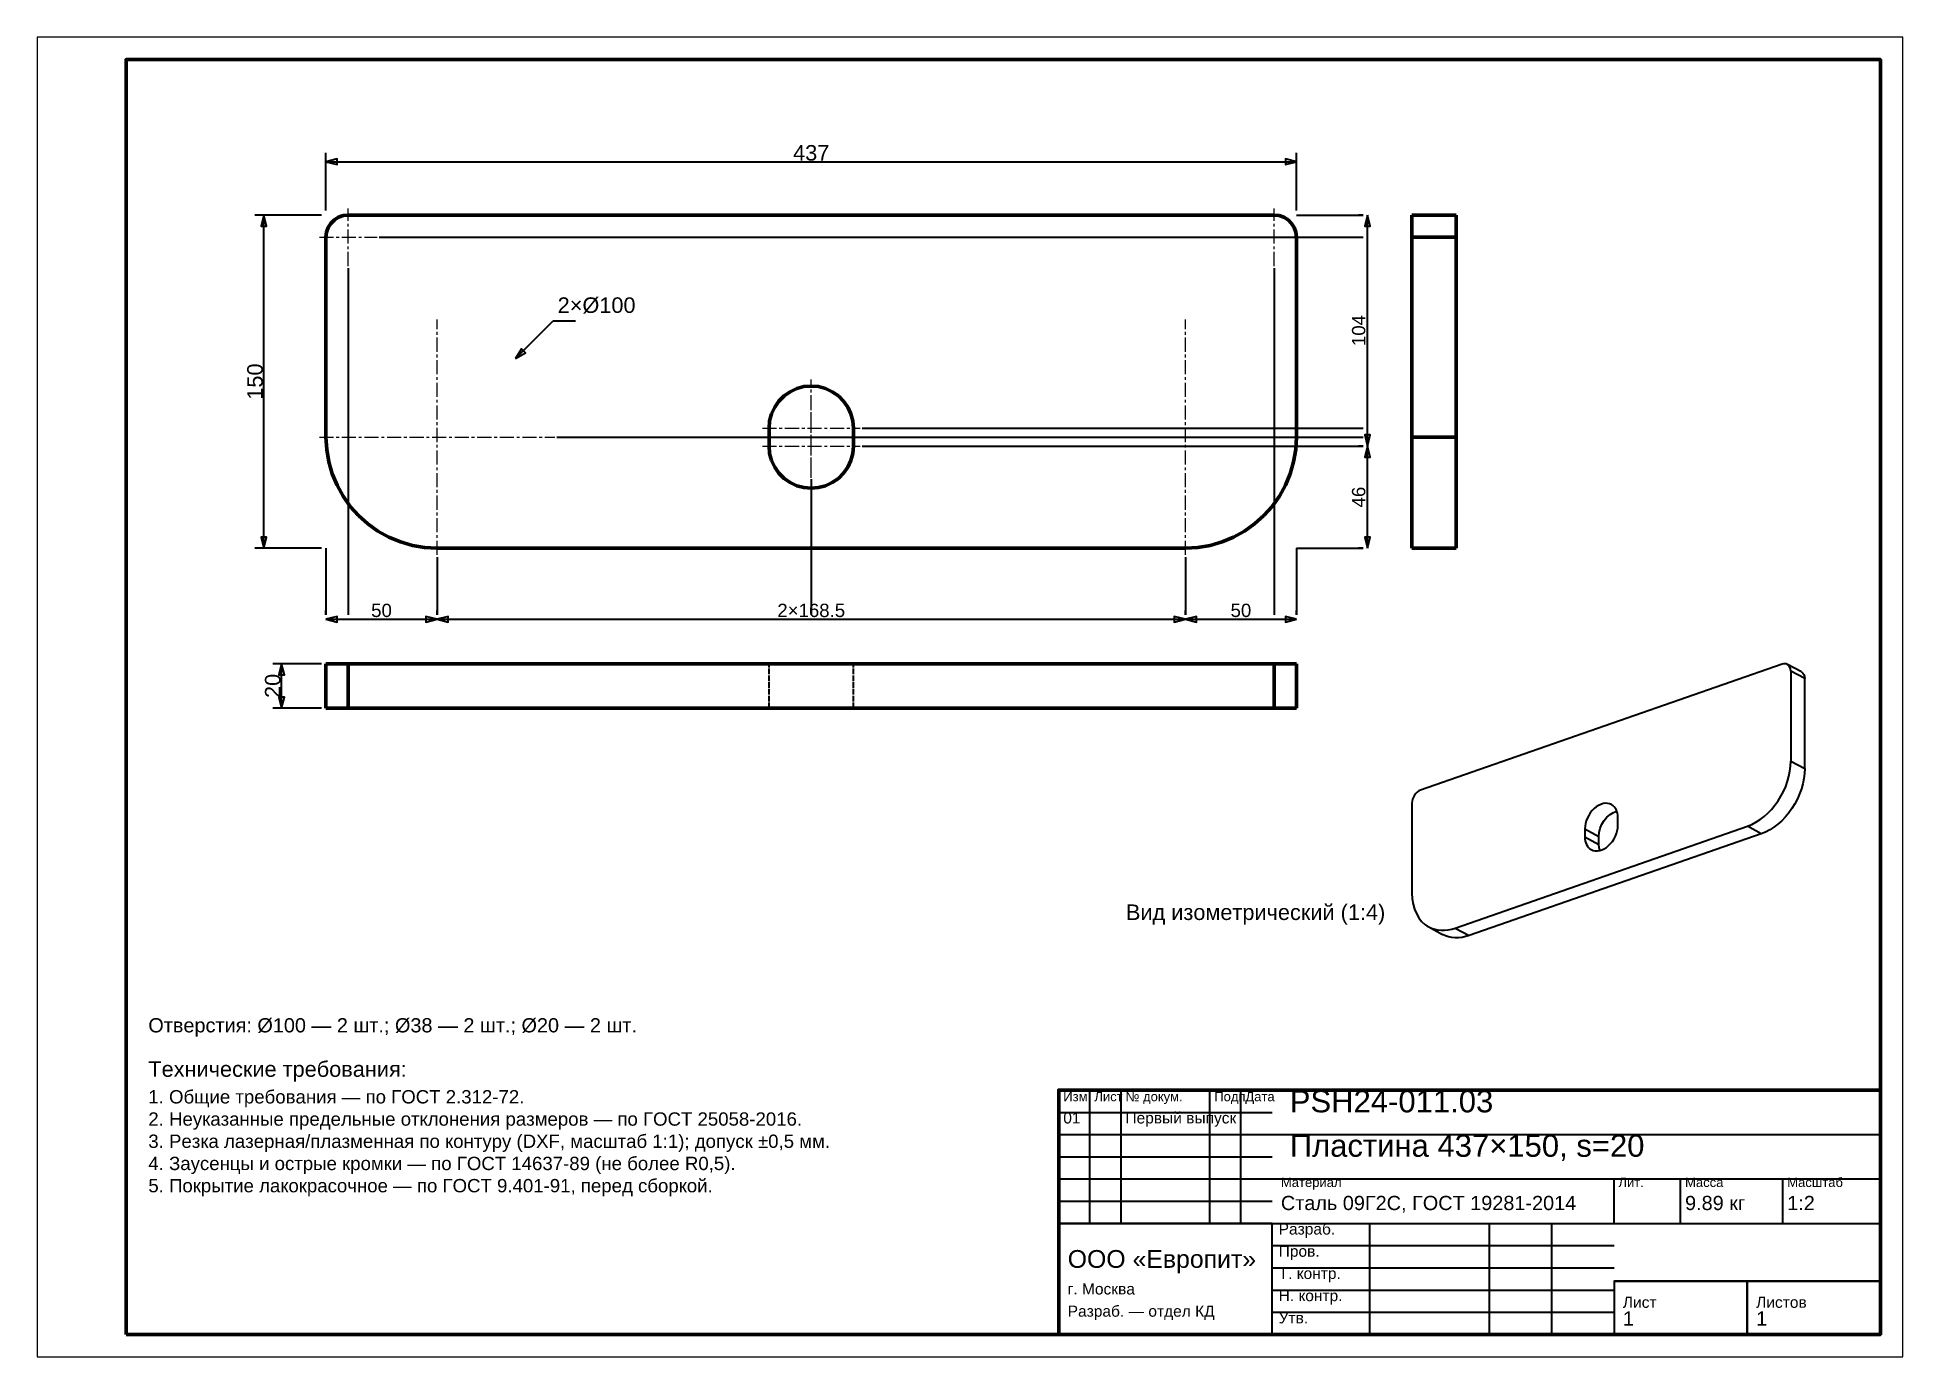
# Model space of a CAD drawing. Header units: millimetres. Extents: x 0 to 420, y 0 to 297.
import ezdxf
from ezdxf.enums import TextEntityAlignment as Align

# ---------------------------------------------------------------- set-up
doc = ezdxf.new("R2010")
doc.units = ezdxf.units.MM
doc.linetypes.add('CENTER', pattern=[5.08, 3.175, -0.635, 0.635, -0.635])
doc.linetypes.add('DASHED', pattern=[1.524, 1.27, -0.254])
doc.styles.add('GOST', font='Arial')

msp = doc.modelspace()

# ---------------------------------------------------------------- linework, layer by layer
at = {"color": 7, "lineweight": 35}
for p, q in [((65, 258), (65, 271)), ((65, 269), (283.5, 269)), ((283.5, 258), (283.5, 271)), ((64, 257), (49, 257)), ((51, 182), (51, 257)), ((283.5, 257), (298.5, 257)), ((298.5, 257), (297.5, 257)), ((299.5, 205), (299.5, 257)), ((77, 252), (298.5, 252)), ((285.5, 252), (298.5, 252)), ((70, 245), (70, 167)), ((278.5, 245), (278.5, 167)), ((107.68, 224.68), (116.16, 233.16)), ((116.16, 233.16), (121.16, 233.16)), ((117, 207), (298.5, 207)), ((185.75, 209), (298.5, 209)), ((285.5, 207), (298.5, 207)), ((185.75, 205), (298.5, 205)), ((298.5, 205), (297.5, 205)), ((298.5, 205), (297.5, 205)), ((299.5, 182), (299.5, 205)), ((174.25, 197.5), (174.25, 167)), ((174.25, 193.5), (174.25, 167)), ((64, 182), (49, 182)), ((65, 182), (65, 167)), ((283.5, 182), (283.5, 167)), ((283.5, 182), (298.5, 182)), ((298.5, 182), (297.5, 182)), ((90, 180), (90, 167)), ((258.5, 180), (258.5, 167)), ((65, 167), (65, 168)), ((90, 167), (90, 168)), ((90, 167), (90, 168)), ((258.5, 167), (258.5, 168)), ((258.5, 167), (258.5, 168)), ((283.5, 167), (283.5, 168)), ((65, 166), (90, 166)), ((90, 166), (258.5, 166)), ((258.5, 166), (283.5, 166)), ((64, 156), (53, 156)), ((55, 146), (55, 156)), ((64, 146), (53, 146)), ((237, 30), (237, 60)), ((244, 30), (244, 60)), ((264, 30), (264, 60)), ((271, 30), (271, 60)), ((230, 55), (278, 55)), ((230, 50), (278, 50)), ((278, 50), (415, 50)), ((230, 45), (278, 45)), ((230, 40), (278, 40)), ((278, 40), (415, 40)), ((355, 30), (355, 40)), ((370, 30), (370, 40)), ((393, 30), (393, 40)), ((230, 35), (278, 35)), ((230, 30), (278, 30)), ((278, 30), (415, 30)), ((300, 5), (300, 30)), ((327, 5), (327, 30)), ((341, 5), (341, 30)), ((278, 25), (355, 25)), ((278, 20), (355, 20)), ((355, 17), (415, 17)), ((278, 15), (355, 15)), ((278, 10), (355, 10))]:
    msp.add_line(p, q, dxfattribs=at)
at = {"color": 1, "lineweight": 70}
for p, q in [((67.83, 256.5), (66.88, 255.91)), ((68.89, 256.87), (67.83, 256.5)), ((70, 257), (68.89, 256.87)), ((278.5, 257), (70, 257)), ((279.61, 256.87), (278.5, 257)), ((280.67, 256.5), (279.61, 256.87)), ((281.62, 255.91), (280.67, 256.5)), ((319.5, 257), (309.5, 257)), ((309.5, 256.97), (309.5, 257)), ((309.5, 257), (319.5, 257)), ((309.5, 256.87), (309.5, 256.97)), ((309.5, 256.72), (309.5, 256.87)), ((309.5, 256.5), (309.5, 256.72)), ((309.5, 256.23), (309.5, 256.5)), ((309.5, 255.91), (309.5, 256.23)), ((319.5, 257), (319.5, 256.97)), ((319.5, 256.97), (319.5, 256.87)), ((319.5, 256.87), (319.5, 256.72)), ((319.5, 256.72), (319.5, 256.5)), ((319.5, 256.5), (319.5, 256.23)), ((319.5, 256.23), (319.5, 255.91)), ((65.13, 253.11), (65, 252)), ((65, 207), (65, 252)), ((65.5, 254.17), (65.13, 253.11)), ((66.09, 255.12), (65.5, 254.17)), ((66.88, 255.91), (66.09, 255.12)), ((282.41, 255.12), (281.62, 255.91)), ((283, 254.17), (282.41, 255.12)), ((283.37, 253.11), (283, 254.17)), ((283.5, 252), (283.37, 253.11)), ((283.5, 207), (283.5, 252)), ((309.5, 255.54), (309.5, 255.91)), ((309.5, 255.12), (309.5, 255.54)), ((309.5, 254.66), (309.5, 255.12)), ((309.5, 254.17), (309.5, 254.66)), ((309.5, 253.65), (309.5, 254.17)), ((309.5, 253.11), (309.5, 253.65)), ((309.5, 252.56), (309.5, 253.11)), ((309.5, 252), (309.5, 252.56)), ((309.5, 207), (309.5, 252)), ((319.5, 252), (309.5, 252)), ((319.5, 255.91), (319.5, 255.54)), ((319.5, 255.54), (319.5, 255.12)), ((319.5, 255.12), (319.5, 254.66)), ((319.5, 254.66), (319.5, 254.17)), ((319.5, 254.17), (319.5, 253.65)), ((319.5, 253.65), (319.5, 253.11)), ((319.5, 253.11), (319.5, 252.56)), ((319.5, 252.56), (319.5, 252)), ((319.5, 252), (319.5, 207)), ((174.25, 218.5), (172.6, 218.36)), ((175.9, 218.36), (174.25, 218.5)), ((166.97, 215.11), (166.02, 213.75)), ((168.14, 216.28), (166.97, 215.11)), ((169.5, 217.23), (168.14, 216.28)), ((171, 217.93), (169.5, 217.23)), ((172.6, 218.36), (171, 217.93)), ((177.5, 217.93), (175.9, 218.36)), ((179, 217.23), (177.5, 217.93)), ((180.36, 216.28), (179, 217.23)), ((181.53, 215.11), (180.36, 216.28)), ((182.48, 213.75), (181.53, 215.11)), ((164.89, 210.65), (164.75, 209)), ((165.32, 212.25), (164.89, 210.65)), ((166.02, 213.75), (165.32, 212.25)), ((183.18, 212.25), (182.48, 213.75)), ((183.61, 210.65), (183.18, 212.25)), ((183.75, 209), (183.61, 210.65)), ((65, 207), (65.16, 204.2)), ((164.75, 209), (164.75, 205)), ((183.75, 205), (183.75, 209)), ((283.34, 204.2), (283.5, 207)), ((309.5, 204.2), (309.5, 207)), ((309.5, 207), (319.5, 207)), ((319.5, 207), (319.5, 204.2)), ((65.16, 204.2), (65.63, 201.44)), ((164.75, 205), (164.89, 203.35)), ((164.89, 203.35), (165.32, 201.75)), ((165.32, 201.75), (166.02, 200.25)), ((182.48, 200.25), (183.18, 201.75)), ((183.18, 201.75), (183.61, 203.35)), ((183.61, 203.35), (183.75, 205)), ((282.87, 201.44), (283.34, 204.2)), ((309.5, 201.44), (309.5, 204.2)), ((319.5, 204.2), (319.5, 201.44)), ((65.63, 201.44), (66.4, 198.74)), ((66.4, 198.74), (67.48, 196.15)), ((166.02, 200.25), (166.97, 198.89)), ((166.97, 198.89), (168.14, 197.72)), ((168.14, 197.72), (169.5, 196.77)), ((179, 196.77), (180.36, 197.72)), ((180.36, 197.72), (181.53, 198.89)), ((181.53, 198.89), (182.48, 200.25)), ((281.02, 196.15), (282.1, 198.74)), ((282.1, 198.74), (282.87, 201.44)), ((309.5, 198.74), (309.5, 201.44)), ((309.5, 196.15), (309.5, 198.74)), ((319.5, 201.44), (319.5, 198.74)), ((319.5, 198.74), (319.5, 196.15)), ((67.48, 196.15), (68.83, 193.7)), ((68.83, 193.7), (70.45, 191.41)), ((169.5, 196.77), (171, 196.07)), ((171, 196.07), (172.6, 195.64)), ((172.6, 195.64), (174.25, 195.5)), ((174.25, 195.5), (175.9, 195.64)), ((175.9, 195.64), (177.5, 196.07)), ((177.5, 196.07), (179, 196.77)), ((278.05, 191.41), (279.67, 193.7)), ((279.67, 193.7), (281.02, 196.15)), ((309.5, 193.7), (309.5, 196.15)), ((309.5, 191.41), (309.5, 193.7)), ((319.5, 196.15), (319.5, 193.7)), ((319.5, 193.7), (319.5, 191.41)), ((70.45, 191.41), (72.32, 189.32)), ((72.32, 189.32), (74.41, 187.45)), ((274.09, 187.45), (276.18, 189.32)), ((276.18, 189.32), (278.05, 191.41)), ((309.5, 189.32), (309.5, 191.41)), ((309.5, 187.45), (309.5, 189.32)), ((319.5, 191.41), (319.5, 189.32)), ((319.5, 189.32), (319.5, 187.45)), ((74.41, 187.45), (76.7, 185.83)), ((76.7, 185.83), (79.15, 184.48)), ((269.35, 184.48), (271.8, 185.83)), ((271.8, 185.83), (274.09, 187.45)), ((309.5, 185.83), (309.5, 187.45)), ((309.5, 184.48), (309.5, 185.83)), ((319.5, 187.45), (319.5, 185.83)), ((319.5, 185.83), (319.5, 184.48)), ((79.15, 184.48), (81.74, 183.4)), ((81.74, 183.4), (84.44, 182.63)), ((84.44, 182.63), (87.2, 182.16)), ((87.2, 182.16), (90, 182)), ((90, 182), (258.5, 182)), ((258.5, 182), (261.3, 182.16)), ((261.3, 182.16), (264.06, 182.63)), ((264.06, 182.63), (266.76, 183.4)), ((266.76, 183.4), (269.35, 184.48)), ((309.5, 183.4), (309.5, 184.48)), ((309.5, 182.63), (309.5, 183.4)), ((309.5, 182.16), (309.5, 182.63)), ((309.5, 182), (309.5, 182.16)), ((319.5, 182), (309.5, 182)), ((319.5, 184.48), (319.5, 183.4)), ((319.5, 183.4), (319.5, 182.63)), ((319.5, 182.63), (319.5, 182.16)), ((319.5, 182.16), (319.5, 182)), ((65, 156), (65.03, 156)), ((65, 146), (65, 156)), ((65, 156), (65, 146)), ((65.03, 156), (65.13, 156)), ((65.13, 156), (65.28, 156)), ((65.28, 156), (65.5, 156)), ((65.5, 156), (65.77, 156)), ((65.77, 156), (66.09, 156)), ((66.09, 156), (66.46, 156)), ((66.46, 156), (66.88, 156)), ((66.88, 156), (67.34, 156)), ((67.34, 156), (67.83, 156)), ((67.83, 156), (68.35, 156)), ((68.35, 156), (68.89, 156)), ((68.89, 156), (69.44, 156)), ((69.44, 156), (70, 156)), ((70, 156), (278.5, 156)), ((70, 156), (70, 146)), ((278.5, 156), (279.06, 156)), ((278.5, 146), (278.5, 156)), ((279.06, 156), (279.61, 156)), ((279.61, 156), (280.15, 156)), ((280.15, 156), (280.67, 156)), ((280.67, 156), (281.16, 156)), ((281.16, 156), (281.62, 156)), ((281.62, 156), (282.04, 156)), ((282.04, 156), (282.41, 156)), ((282.41, 156), (282.73, 156)), ((282.73, 156), (283, 156)), ((283, 156), (283.22, 156)), ((283.22, 156), (283.37, 156)), ((283.37, 156), (283.47, 156)), ((283.47, 156), (283.5, 156)), ((283.5, 156), (283.5, 146)), ((283.5, 146), (283.5, 156)), ((65.03, 146), (65, 146)), ((65.13, 146), (65.03, 146)), ((65.28, 146), (65.13, 146)), ((65.5, 146), (65.28, 146)), ((65.77, 146), (65.5, 146)), ((66.09, 146), (65.77, 146)), ((66.46, 146), (66.09, 146)), ((66.88, 146), (66.46, 146)), ((67.34, 146), (66.88, 146)), ((67.83, 146), (67.34, 146)), ((68.35, 146), (67.83, 146)), ((68.89, 146), (68.35, 146)), ((69.44, 146), (68.89, 146)), ((70, 146), (69.44, 146)), ((278.5, 146), (70, 146)), ((279.06, 146), (278.5, 146)), ((279.61, 146), (279.06, 146)), ((280.15, 146), (279.61, 146)), ((280.67, 146), (280.15, 146)), ((281.16, 146), (280.67, 146)), ((281.62, 146), (281.16, 146)), ((282.04, 146), (281.62, 146)), ((282.41, 146), (282.04, 146)), ((282.73, 146), (282.41, 146)), ((283, 146), (282.73, 146)), ((283.22, 146), (283, 146)), ((283.37, 146), (283.22, 146)), ((283.47, 146), (283.37, 146)), ((283.5, 146), (283.47, 146))]:
    msp.add_line(p, q, dxfattribs=at)
at = {"color": 5, "linetype": 'DASHED', "lineweight": 35}
for p, q in [((66.88, 255.91), (67.83, 256.5)), ((67.83, 256.5), (68.89, 256.87)), ((68.89, 256.87), (70, 257)), ((70, 257), (278.5, 257)), ((278.5, 257), (279.61, 256.87)), ((279.61, 256.87), (280.67, 256.5)), ((280.67, 256.5), (281.62, 255.91)), ((309.5, 257), (309.5, 256.97)), ((309.5, 256.97), (309.5, 256.87)), ((309.5, 256.87), (309.5, 256.72)), ((309.5, 256.72), (309.5, 256.5)), ((309.5, 256.5), (309.5, 256.23)), ((309.5, 256.23), (309.5, 255.91)), ((319.5, 256.97), (319.5, 257)), ((319.5, 256.87), (319.5, 256.97)), ((319.5, 256.72), (319.5, 256.87)), ((319.5, 256.5), (319.5, 256.72)), ((319.5, 256.23), (319.5, 256.5)), ((319.5, 255.91), (319.5, 256.23)), ((65, 252), (65.13, 253.11)), ((65, 252), (65, 207)), ((65.13, 253.11), (65.5, 254.17)), ((65.5, 254.17), (66.09, 255.12)), ((66.09, 255.12), (66.88, 255.91)), ((281.62, 255.91), (282.41, 255.12)), ((282.41, 255.12), (283, 254.17)), ((283, 254.17), (283.37, 253.11)), ((283.37, 253.11), (283.5, 252)), ((283.5, 252), (283.5, 207)), ((309.5, 255.91), (309.5, 255.54)), ((309.5, 255.54), (309.5, 255.12)), ((309.5, 255.12), (309.5, 254.66)), ((309.5, 254.66), (309.5, 254.17)), ((309.5, 254.17), (309.5, 253.65)), ((309.5, 253.65), (309.5, 253.11)), ((309.5, 253.11), (309.5, 252.56)), ((309.5, 252.56), (309.5, 252)), ((309.5, 207), (309.5, 252)), ((319.5, 255.54), (319.5, 255.91)), ((319.5, 255.12), (319.5, 255.54)), ((319.5, 254.66), (319.5, 255.12)), ((319.5, 254.17), (319.5, 254.66)), ((319.5, 253.65), (319.5, 254.17)), ((319.5, 253.11), (319.5, 253.65)), ((319.5, 252.56), (319.5, 253.11)), ((319.5, 252), (319.5, 252.56)), ((319.5, 252), (319.5, 207)), ((172.6, 218.36), (174.25, 218.5)), ((174.25, 218.5), (175.9, 218.36)), ((309.5, 218.44), (309.5, 218.5)), ((309.5, 218.5), (309.5, 218.44)), ((309.5, 218.26), (309.5, 218.44)), ((309.5, 218.44), (309.5, 218.26)), ((319.5, 218.44), (319.5, 218.5)), ((319.5, 218.5), (319.5, 218.44)), ((319.5, 218.26), (319.5, 218.44)), ((319.5, 218.44), (319.5, 218.26)), ((166.02, 213.75), (166.97, 215.11)), ((166.97, 215.11), (168.14, 216.28)), ((168.14, 216.28), (169.5, 217.23)), ((169.5, 217.23), (171, 217.93)), ((171, 217.93), (172.6, 218.36)), ((175.9, 218.36), (177.5, 217.93)), ((177.5, 217.93), (179, 217.23)), ((179, 217.23), (180.36, 216.28)), ((180.36, 216.28), (181.53, 215.11)), ((181.53, 215.11), (182.48, 213.75)), ((309.5, 217.97), (309.5, 218.26)), ((309.5, 218.26), (309.5, 217.97)), ((309.5, 217.56), (309.5, 217.97)), ((309.5, 217.97), (309.5, 217.56)), ((309.5, 217.04), (309.5, 217.56)), ((309.5, 217.56), (309.5, 217.04)), ((309.5, 216.43), (309.5, 217.04)), ((309.5, 217.04), (309.5, 216.43)), ((309.5, 215.72), (309.5, 216.43)), ((309.5, 216.43), (309.5, 215.72)), ((309.5, 214.92), (309.5, 215.72)), ((309.5, 215.72), (309.5, 214.92)), ((309.5, 214.05), (309.5, 214.92)), ((309.5, 214.92), (309.5, 214.05)), ((319.5, 217.97), (319.5, 218.26)), ((319.5, 218.26), (319.5, 217.97)), ((319.5, 217.56), (319.5, 217.97)), ((319.5, 217.97), (319.5, 217.56)), ((319.5, 217.04), (319.5, 217.56)), ((319.5, 217.56), (319.5, 217.04)), ((319.5, 216.43), (319.5, 217.04)), ((319.5, 217.04), (319.5, 216.43)), ((319.5, 215.72), (319.5, 216.43)), ((319.5, 216.43), (319.5, 215.72)), ((319.5, 214.92), (319.5, 215.72)), ((319.5, 215.72), (319.5, 214.92)), ((319.5, 214.05), (319.5, 214.92)), ((319.5, 214.92), (319.5, 214.05)), ((164.75, 209), (164.89, 210.65)), ((164.89, 210.65), (165.32, 212.25)), ((165.32, 212.25), (166.02, 213.75)), ((182.48, 213.75), (183.18, 212.25)), ((183.18, 212.25), (183.61, 210.65)), ((183.61, 210.65), (183.75, 209)), ((309.5, 213.12), (309.5, 214.05)), ((309.5, 214.05), (309.5, 213.12)), ((309.5, 212.14), (309.5, 213.12)), ((309.5, 213.12), (309.5, 212.14)), ((309.5, 211.11), (309.5, 212.14)), ((309.5, 212.14), (309.5, 211.11)), ((309.5, 210.06), (309.5, 211.11)), ((309.5, 211.11), (309.5, 210.06)), ((309.5, 209), (309.5, 210.06)), ((309.5, 210.06), (309.5, 209)), ((319.5, 213.12), (319.5, 214.05)), ((319.5, 214.05), (319.5, 213.12)), ((319.5, 212.14), (319.5, 213.12)), ((319.5, 213.12), (319.5, 212.14)), ((319.5, 211.11), (319.5, 212.14)), ((319.5, 212.14), (319.5, 211.11)), ((319.5, 210.06), (319.5, 211.11)), ((319.5, 211.11), (319.5, 210.06)), ((319.5, 209), (319.5, 210.06)), ((319.5, 210.06), (319.5, 209)), ((65.16, 204.2), (65, 207)), ((164.75, 205), (164.75, 209)), ((183.75, 209), (183.75, 205)), ((283.5, 207), (283.34, 204.2)), ((309.5, 205), (309.5, 209)), ((309.5, 209), (309.5, 205)), ((309.5, 207), (309.5, 204.2)), ((319.5, 209), (319.5, 205)), ((319.5, 205), (319.5, 209)), ((319.5, 204.2), (319.5, 207)), ((65.63, 201.44), (65.16, 204.2)), ((164.89, 203.35), (164.75, 205)), ((165.32, 201.75), (164.89, 203.35)), ((166.02, 200.25), (165.32, 201.75)), ((183.18, 201.75), (182.48, 200.25)), ((183.61, 203.35), (183.18, 201.75)), ((183.75, 205), (183.61, 203.35)), ((283.34, 204.2), (282.87, 201.44)), ((309.5, 205), (309.5, 203.94)), ((309.5, 203.94), (309.5, 205)), ((309.5, 204.2), (309.5, 201.44)), ((309.5, 203.94), (309.5, 202.89)), ((309.5, 202.89), (309.5, 203.94)), ((309.5, 202.89), (309.5, 201.86)), ((309.5, 201.86), (309.5, 202.89)), ((309.5, 201.86), (309.5, 200.88)), ((309.5, 200.88), (309.5, 201.86)), ((319.5, 205), (319.5, 203.94)), ((319.5, 203.94), (319.5, 205)), ((319.5, 201.44), (319.5, 204.2)), ((319.5, 203.94), (319.5, 202.89)), ((319.5, 202.89), (319.5, 203.94)), ((319.5, 202.89), (319.5, 201.86)), ((319.5, 201.86), (319.5, 202.89)), ((319.5, 201.86), (319.5, 200.88)), ((319.5, 200.88), (319.5, 201.86)), ((66.4, 198.74), (65.63, 201.44)), ((67.48, 196.15), (66.4, 198.74)), ((166.97, 198.89), (166.02, 200.25)), ((168.14, 197.72), (166.97, 198.89)), ((169.5, 196.77), (168.14, 197.72)), ((180.36, 197.72), (179, 196.77)), ((181.53, 198.89), (180.36, 197.72)), ((182.48, 200.25), (181.53, 198.89)), ((282.1, 198.74), (281.02, 196.15)), ((282.87, 201.44), (282.1, 198.74)), ((309.5, 201.44), (309.5, 198.74)), ((309.5, 200.88), (309.5, 199.95)), ((309.5, 199.95), (309.5, 200.88)), ((309.5, 199.95), (309.5, 199.08)), ((309.5, 199.08), (309.5, 199.95)), ((309.5, 199.08), (309.5, 198.28)), ((309.5, 198.28), (309.5, 199.08)), ((309.5, 198.74), (309.5, 196.15)), ((309.5, 198.28), (309.5, 197.57)), ((309.5, 197.57), (309.5, 198.28)), ((309.5, 197.57), (309.5, 196.96)), ((309.5, 196.96), (309.5, 197.57)), ((319.5, 198.74), (319.5, 201.44)), ((319.5, 200.88), (319.5, 199.95)), ((319.5, 199.95), (319.5, 200.88)), ((319.5, 199.95), (319.5, 199.08)), ((319.5, 199.08), (319.5, 199.95)), ((319.5, 199.08), (319.5, 198.28)), ((319.5, 198.28), (319.5, 199.08)), ((319.5, 196.15), (319.5, 198.74)), ((319.5, 198.28), (319.5, 197.57)), ((319.5, 197.57), (319.5, 198.28)), ((319.5, 197.57), (319.5, 196.96)), ((319.5, 196.96), (319.5, 197.57)), ((68.83, 193.7), (67.48, 196.15)), ((70.45, 191.41), (68.83, 193.7)), ((171, 196.07), (169.5, 196.77)), ((172.6, 195.64), (171, 196.07)), ((174.25, 195.5), (172.6, 195.64)), ((175.9, 195.64), (174.25, 195.5)), ((177.5, 196.07), (175.9, 195.64)), ((179, 196.77), (177.5, 196.07)), ((279.67, 193.7), (278.05, 191.41)), ((281.02, 196.15), (279.67, 193.7)), ((309.5, 196.96), (309.5, 196.44)), ((309.5, 196.44), (309.5, 196.96)), ((309.5, 196.44), (309.5, 196.03)), ((309.5, 196.03), (309.5, 196.44)), ((309.5, 196.15), (309.5, 193.7)), ((309.5, 196.03), (309.5, 195.74)), ((309.5, 195.74), (309.5, 196.03)), ((309.5, 195.74), (309.5, 195.56)), ((309.5, 195.56), (309.5, 195.74)), ((309.5, 195.56), (309.5, 195.5)), ((309.5, 195.5), (309.5, 195.56)), ((309.5, 193.7), (309.5, 191.41)), ((319.5, 196.96), (319.5, 196.44)), ((319.5, 196.44), (319.5, 196.96)), ((319.5, 196.44), (319.5, 196.03)), ((319.5, 196.03), (319.5, 196.44)), ((319.5, 193.7), (319.5, 196.15)), ((319.5, 196.03), (319.5, 195.74)), ((319.5, 195.74), (319.5, 196.03)), ((319.5, 195.74), (319.5, 195.56)), ((319.5, 195.56), (319.5, 195.74)), ((319.5, 195.56), (319.5, 195.5)), ((319.5, 195.5), (319.5, 195.56)), ((319.5, 191.41), (319.5, 193.7)), ((72.32, 189.32), (70.45, 191.41)), ((74.41, 187.45), (72.32, 189.32)), ((276.18, 189.32), (274.09, 187.45)), ((278.05, 191.41), (276.18, 189.32)), ((309.5, 191.41), (309.5, 189.32)), ((309.5, 189.32), (309.5, 187.45)), ((319.5, 189.32), (319.5, 191.41)), ((319.5, 187.45), (319.5, 189.32)), ((76.7, 185.83), (74.41, 187.45)), ((79.15, 184.48), (76.7, 185.83)), ((271.8, 185.83), (269.35, 184.48)), ((274.09, 187.45), (271.8, 185.83)), ((309.5, 187.45), (309.5, 185.83)), ((309.5, 185.83), (309.5, 184.48)), ((319.5, 185.83), (319.5, 187.45)), ((319.5, 184.48), (319.5, 185.83)), ((81.74, 183.4), (79.15, 184.48)), ((84.44, 182.63), (81.74, 183.4)), ((87.2, 182.16), (84.44, 182.63)), ((90, 182), (87.2, 182.16)), ((258.5, 182), (90, 182)), ((261.3, 182.16), (258.5, 182)), ((264.06, 182.63), (261.3, 182.16)), ((266.76, 183.4), (264.06, 182.63)), ((269.35, 184.48), (266.76, 183.4)), ((309.5, 184.48), (309.5, 183.4)), ((309.5, 183.4), (309.5, 182.63)), ((309.5, 182.63), (309.5, 182.16)), ((309.5, 182.16), (309.5, 182)), ((309.5, 182), (319.5, 182)), ((319.5, 183.4), (319.5, 184.48)), ((319.5, 182.63), (319.5, 183.4)), ((319.5, 182.16), (319.5, 182.63)), ((319.5, 182), (319.5, 182.16)), ((65.16, 156), (65, 156)), ((65.63, 156), (65.16, 156)), ((66.4, 156), (65.63, 156)), ((67.48, 156), (66.4, 156)), ((68.83, 156), (67.48, 156)), ((70.45, 156), (68.83, 156)), ((72.32, 156), (70.45, 156)), ((74.41, 156), (72.32, 156)), ((76.7, 156), (74.41, 156)), ((79.15, 156), (76.7, 156)), ((81.74, 156), (79.15, 156)), ((84.44, 156), (81.74, 156)), ((87.2, 156), (84.44, 156)), ((90, 156), (87.2, 156)), ((258.5, 156), (90, 156)), ((164.99, 156), (164.75, 156)), ((164.75, 146), (164.75, 156)), ((164.75, 146), (164.75, 156)), ((164.75, 156), (164.99, 156)), ((165.69, 156), (164.99, 156)), ((164.99, 156), (165.69, 156)), ((166.82, 156), (165.69, 156)), ((165.69, 156), (166.82, 156)), ((168.33, 156), (166.82, 156)), ((166.82, 156), (168.33, 156)), ((170.13, 156), (168.33, 156)), ((168.33, 156), (170.13, 156)), ((172.14, 156), (170.13, 156)), ((170.13, 156), (172.14, 156)), ((174.25, 156), (172.14, 156)), ((172.14, 156), (174.25, 156)), ((176.36, 156), (174.25, 156)), ((174.25, 156), (176.36, 156)), ((178.37, 156), (176.36, 156)), ((176.36, 156), (178.37, 156)), ((180.17, 156), (178.37, 156)), ((178.37, 156), (180.17, 156)), ((181.68, 156), (180.17, 156)), ((180.17, 156), (181.68, 156)), ((182.81, 156), (181.68, 156)), ((181.68, 156), (182.81, 156)), ((183.51, 156), (182.81, 156)), ((182.81, 156), (183.51, 156)), ((183.75, 156), (183.51, 156)), ((183.51, 156), (183.75, 156)), ((183.75, 146), (183.75, 156)), ((183.75, 146), (183.75, 156)), ((261.3, 156), (258.5, 156)), ((264.06, 156), (261.3, 156)), ((266.76, 156), (264.06, 156)), ((269.35, 156), (266.76, 156)), ((271.8, 156), (269.35, 156)), ((274.09, 156), (271.8, 156)), ((276.18, 156), (274.09, 156)), ((278.05, 156), (276.18, 156)), ((279.67, 156), (278.05, 156)), ((281.02, 156), (279.67, 156)), ((282.1, 156), (281.02, 156)), ((282.87, 156), (282.1, 156)), ((283.34, 156), (282.87, 156)), ((283.5, 156), (283.34, 156)), ((65, 146), (65.16, 146)), ((65.16, 146), (65.63, 146)), ((65.63, 146), (66.4, 146)), ((66.4, 146), (67.48, 146)), ((67.48, 146), (68.83, 146)), ((68.83, 146), (70.45, 146)), ((70.45, 146), (72.32, 146)), ((72.32, 146), (74.41, 146)), ((74.41, 146), (76.7, 146)), ((76.7, 146), (79.15, 146)), ((79.15, 146), (81.74, 146)), ((81.74, 146), (84.44, 146)), ((84.44, 146), (87.2, 146)), ((87.2, 146), (90, 146)), ((90, 146), (258.5, 146)), ((164.75, 146), (164.99, 146)), ((164.99, 146), (164.75, 146)), ((164.99, 146), (165.69, 146)), ((165.69, 146), (164.99, 146)), ((165.69, 146), (166.82, 146)), ((166.82, 146), (165.69, 146)), ((166.82, 146), (168.33, 146)), ((168.33, 146), (166.82, 146)), ((168.33, 146), (170.13, 146)), ((170.13, 146), (168.33, 146)), ((170.13, 146), (172.14, 146)), ((172.14, 146), (170.13, 146)), ((172.14, 146), (174.25, 146)), ((174.25, 146), (172.14, 146)), ((174.25, 146), (176.36, 146)), ((176.36, 146), (174.25, 146)), ((176.36, 146), (178.37, 146)), ((178.37, 146), (176.36, 146)), ((178.37, 146), (180.17, 146)), ((180.17, 146), (178.37, 146)), ((180.17, 146), (181.68, 146)), ((181.68, 146), (180.17, 146)), ((181.68, 146), (182.81, 146)), ((182.81, 146), (181.68, 146)), ((182.81, 146), (183.51, 146)), ((183.51, 146), (182.81, 146)), ((183.51, 146), (183.75, 146)), ((183.75, 146), (183.51, 146)), ((258.5, 146), (261.3, 146)), ((261.3, 146), (264.06, 146)), ((264.06, 146), (266.76, 146)), ((266.76, 146), (269.35, 146)), ((269.35, 146), (271.8, 146)), ((271.8, 146), (274.09, 146)), ((274.09, 146), (276.18, 146)), ((276.18, 146), (278.05, 146)), ((278.05, 146), (279.67, 146)), ((279.67, 146), (281.02, 146)), ((281.02, 146), (282.1, 146)), ((282.1, 146), (282.87, 146)), ((282.87, 146), (283.34, 146)), ((283.34, 146), (283.5, 146))]:
    msp.add_line(p, q, dxfattribs=at)
at = {"color": 4, "linetype": 'CENTER', "lineweight": 25}
for p, q in [((70, 245.5), (70, 258.5)), ((278.5, 245.5), (278.5, 258.5)), ((63.5, 252), (76.5, 252)), ((272, 252), (285, 252)), ((90, 180.5), (90, 233.5)), ((258.5, 180.5), (258.5, 233.5)), ((174.25, 198), (174.25, 220)), ((174.25, 194), (174.25, 216)), ((63.5, 207), (116.5, 207)), ((163.25, 209), (185.25, 209)), ((232, 207), (285, 207)), ((163.25, 205), (185.25, 205))]:
    msp.add_line(p, q, dxfattribs=at)
at = {"color": 1, "lineweight": 35}
for p, q in [((392.86, 155.9), (311.45, 127.52)), ((393.18, 155.98), (392.86, 155.9)), ((393.49, 156), (393.18, 155.98)), ((393.78, 155.95), (393.49, 156)), ((394.05, 155.85), (393.78, 155.95)), ((394.37, 155.6), (394.05, 155.85)), ((397.18, 154.14), (394.05, 155.85)), ((394.61, 155.25), (394.37, 155.6)), ((394.76, 154.82), (394.61, 155.25)), ((394.81, 154.33), (394.76, 154.82)), ((394.81, 154.33), (394.81, 134.08)), ((397.93, 152.63), (394.81, 154.33)), ((397.18, 154.14), (397.49, 153.9)), ((397.49, 153.9), (397.73, 153.55)), ((397.73, 153.55), (397.88, 153.12)), ((397.88, 153.12), (397.93, 152.63)), ((397.93, 132.38), (397.93, 152.63)), ((394.07, 129.52), (394.39, 130.67)), ((394.39, 130.67), (394.62, 131.82)), ((394.62, 131.82), (394.76, 132.96)), ((394.76, 132.96), (394.81, 134.08)), ((394.81, 134.08), (397.93, 132.38)), ((397.89, 131.26), (397.75, 130.12)), ((397.93, 132.38), (397.89, 131.26)), ((310.07, 126.38), (309.83, 125.96)), ((310.37, 126.77), (310.07, 126.38)), ((310.71, 127.09), (310.37, 126.77)), ((311.07, 127.35), (310.71, 127.09)), ((311.45, 127.52), (311.07, 127.35)), ((391.95, 125.13), (392.59, 126.17)), ((392.59, 126.17), (393.16, 127.26)), ((393.16, 127.26), (393.66, 128.37)), ((393.66, 128.37), (394.07, 129.52)), ((396.78, 126.67), (396.29, 125.55)), ((397.19, 127.81), (396.78, 126.67)), ((397.51, 128.97), (397.19, 127.81)), ((397.75, 130.12), (397.51, 128.97)), ((309.54, 125.04), (309.5, 124.59)), ((309.5, 124.59), (309.5, 104.34)), ((309.65, 125.5), (309.54, 125.04)), ((309.83, 125.96), (309.65, 125.5)), ((349.31, 121.86), (349.01, 121.27)), ((349.67, 122.42), (349.31, 121.86)), ((350.08, 122.93), (349.67, 122.42)), ((350.52, 123.38), (350.08, 122.93)), ((351, 123.77), (350.52, 123.38)), ((351.5, 124.09), (351, 123.77)), ((352.02, 124.33), (351.5, 124.09)), ((352.53, 124.49), (352.02, 124.33)), ((353.04, 124.57), (352.53, 124.49)), ((353.53, 124.56), (353.04, 124.57)), ((353.41, 121.45), (354.11, 122.06)), ((354, 124.46), (353.53, 124.56)), ((354.43, 124.28), (354, 124.46)), ((354.11, 122.06), (354.49, 122.31)), ((354.75, 124.07), (354.43, 124.28)), ((354.49, 122.31), (354.87, 122.51)), ((355.03, 123.81), (354.75, 124.07)), ((354.87, 122.51), (355.25, 122.68)), ((355.28, 123.5), (355.03, 123.81)), ((355.25, 122.68), (355.64, 122.79)), ((355.49, 123.15), (355.28, 123.5)), ((355.65, 122.76), (355.49, 123.15)), ((355.77, 122.34), (355.65, 122.76)), ((355.84, 121.88), (355.77, 122.34)), ((355.86, 121.4), (355.84, 121.88)), ((388.78, 121.58), (389.65, 122.36)), ((389.65, 122.36), (390.47, 123.21)), ((390.47, 123.21), (391.24, 124.14)), ((391.24, 124.14), (391.95, 125.13)), ((394.36, 122.44), (393.6, 121.51)), ((395.07, 123.43), (394.36, 122.44)), ((395.72, 124.47), (395.07, 123.43)), ((396.29, 125.55), (395.72, 124.47)), ((319.26, 96.49), (385.05, 119.43)), ((388.17, 117.72), (322.38, 94.79)), ((348.48, 119.42), (348.45, 118.82)), ((348.45, 118.82), (348.45, 117.02)), ((348.45, 118.82), (351.57, 117.12)), ((348.59, 120.04), (348.48, 119.42)), ((348.77, 120.66), (348.59, 120.04)), ((349.01, 121.27), (348.77, 120.66)), ((351.57, 117.12), (351.65, 118.03)), ((351.65, 118.03), (351.89, 118.96)), ((351.89, 118.96), (352.27, 119.86)), ((352.27, 119.86), (352.79, 120.71)), ((352.79, 120.71), (353.41, 121.45)), ((355.3, 117.15), (355.54, 117.76)), ((355.54, 117.76), (355.72, 118.38)), ((355.72, 118.38), (355.83, 119)), ((355.83, 119), (355.86, 119.6)), ((355.86, 119.6), (355.86, 121.4)), ((385.05, 119.43), (386.01, 119.81)), ((388.17, 117.72), (385.05, 119.43)), ((386.01, 119.81), (386.95, 120.31)), ((386.95, 120.31), (387.88, 120.9)), ((387.88, 120.9), (388.78, 121.58)), ((389.13, 118.11), (388.17, 117.72)), ((390.08, 118.6), (389.13, 118.11)), ((391.01, 119.2), (390.08, 118.6)), ((391.91, 119.88), (391.01, 119.2)), ((392.77, 120.66), (391.91, 119.88)), ((393.6, 121.51), (392.77, 120.66)), ((348.45, 117.02), (348.47, 116.54)), ((348.45, 117.02), (351.57, 115.32)), ((348.47, 116.54), (348.54, 116.08)), ((348.54, 116.08), (348.66, 115.66)), ((348.66, 115.66), (348.82, 115.27)), ((348.82, 115.27), (349.03, 114.92)), ((349.03, 114.92), (349.28, 114.61)), ((349.28, 114.61), (349.56, 114.35)), ((349.56, 114.35), (349.88, 114.14)), ((349.88, 114.14), (350.31, 113.96)), ((350.31, 113.96), (350.78, 113.86)), ((350.78, 113.86), (351.27, 113.85)), ((351.27, 113.85), (351.78, 113.93)), ((351.57, 115.32), (351.57, 117.12)), ((351.63, 114.59), (351.57, 115.32)), ((351.79, 113.93), (351.63, 114.59)), ((351.78, 113.93), (352.29, 114.09)), ((352.29, 114.09), (352.81, 114.33)), ((352.81, 114.33), (353.31, 114.65)), ((353.31, 114.65), (353.79, 115.04)), ((353.79, 115.04), (354.23, 115.49)), ((354.23, 115.49), (354.64, 116)), ((354.64, 116), (355, 116.56)), ((355, 116.56), (355.3, 117.15)), ((309.5, 104.34), (309.56, 103.08)), ((309.56, 103.08), (309.75, 101.89)), ((309.75, 101.89), (310.06, 100.77)), ((310.06, 100.77), (310.5, 99.74)), ((310.5, 99.74), (311.04, 98.81)), ((311.04, 98.81), (311.69, 98)), ((311.69, 98), (312.44, 97.31)), ((312.44, 97.31), (312.85, 97.02)), ((312.85, 97.02), (313.28, 96.77)), ((313.28, 96.77), (313.94, 96.46)), ((313.28, 96.77), (316.41, 95.06)), ((313.94, 96.46), (314.63, 96.23)), ((314.63, 96.23), (315.35, 96.07)), ((315.35, 96.07), (316.1, 96)), ((316.1, 96), (316.87, 96)), ((317.06, 94.76), (316.41, 95.06)), ((316.87, 96), (317.66, 96.09)), ((317.75, 94.52), (317.06, 94.76)), ((317.66, 96.09), (318.46, 96.25)), ((318.48, 94.37), (317.75, 94.52)), ((318.46, 96.25), (319.26, 96.49)), ((319.22, 94.3), (318.48, 94.37)), ((320, 94.3), (319.22, 94.3)), ((319.26, 96.49), (322.38, 94.79)), ((320.78, 94.39), (320, 94.3)), ((321.58, 94.55), (320.78, 94.39)), ((322.38, 94.79), (321.58, 94.55))]:
    msp.add_line(p, q, dxfattribs=at)
at = {"color": 7, "lineweight": 25}
msp.add_lwpolyline([(0, 0), (420, 0), (420, 297), (0, 297)], close=True, dxfattribs=at)
at = {"color": 7, "lineweight": 70}
for points in [[(20, 5), (415, 5), (415, 292), (20, 292)], [(230, 5), (415, 5), (415, 60), (230, 60)]]:
    msp.add_lwpolyline(points, close=True, dxfattribs=at)
at = {"color": 7, "lineweight": 35}
for points in [[(65, 269), (67.5, 268.38), (67.5, 269.62)], [(283.5, 269), (281, 269.62), (281, 268.38)], [(51, 257), (50.38, 254.5), (51.62, 254.5)], [(299.5, 257), (298.88, 254.5), (300.12, 254.5)], [(107.68, 224.68), (109.89, 226), (109, 226.89)], [(299.5, 205), (300.12, 207.5), (298.88, 207.5)], [(299.5, 205), (298.88, 202.5), (300.12, 202.5)], [(51, 182), (51.62, 184.5), (50.38, 184.5)], [(299.5, 182), (300.12, 184.5), (298.88, 184.5)], [(65, 166), (67.5, 165.38), (67.5, 166.62)], [(90, 166), (87.5, 166.62), (87.5, 165.38)], [(90, 166), (92.5, 165.38), (92.5, 166.62)], [(258.5, 166), (256, 166.62), (256, 165.38)], [(258.5, 166), (261, 165.38), (261, 166.62)], [(283.5, 166), (281, 166.62), (281, 165.38)], [(55, 156), (54.38, 153.5), (55.62, 153.5)], [(55, 146), (55.62, 148.5), (54.38, 148.5)], [(230, 5), (278, 5), (278, 30), (230, 30)], [(355, 5), (385, 5), (385, 17), (355, 17)], [(385, 5), (415, 5), (415, 17), (385, 17)]]:
    msp.add_lwpolyline(points, close=True, dxfattribs=at)

# ---------------------------------------------------------------- texts
at = {"color": 7, "style": 'GOST'}
for s, height, p in [('437', 3.5, (174.25, 271)), ('50', 3, (77.5, 168)), ('2×168.5', 3, (174.25, 168)), ('50', 3, (271, 168))]:
    msp.add_text(s, height=height, dxfattribs=at).set_placement(p, align=Align.MIDDLE)
msp.add_text('2×Ø100', height=3.5, dxfattribs=at).set_placement((117.16, 234.96))
for s, height, p in [('104', 3, (297.5, 231)), ('150', 3.5, (49, 219.5)), ('46', 3, (297.5, 193.5)), ('20', 3.5, (53, 151))]:
    msp.add_text(s, height=height, rotation=90, dxfattribs=at).set_placement(p, align=Align.MIDDLE)
at = {"color": 3, "style": 'GOST'}
msp.add_text('Вид изометрический (1:4)', height=3.5, dxfattribs=at).set_placement((303.5, 98.3), align=Align.RIGHT)
at = {"color": 6, "style": 'GOST'}
msp.add_text('Отверстия: Ø100 — 2 шт.; Ø38 — 2 шт.; Ø20 — 2 шт.', height=3.2, dxfattribs=at).set_placement((25, 73))
at = {"color": 3, "style": 'GOST'}
for s, height, p in [('Технические требования:', 3.5, (25, 63)), ('1. Общие требования — по ГОСТ 2.312-72.', 3, (25, 57)), ('Изм.', 2.1, (231, 57.5)), ('Лист', 2.1, (238, 57.5)), ('№ докум.', 2.1, (245, 57.5)), ('Подп.', 2.1, (265, 57.5)), ('Дата', 2.1, (272, 57.5)), ('PSH24-011.03', 5, (282, 55)), ('2. Неуказанные предельные отклонения размеров — по ГОСТ 25058-2016.', 3, (25, 52)), ('01', 2.5, (231, 52.5)), ('Первый выпуск', 2.5, (245, 52.5)), ('3. Резка лазерная/плазменная по контуру (DXF, масштаб 1:1); допуск ±0,5 мм.', 3, (25, 47)), ('Пластина 437×150, s=20', 5, (282, 45)), ('4. Заусенцы и острые кромки — по ГОСТ 14637-89 (не более R0,5).', 3, (25, 42)), ('5. Покрытие лакокрасочное — по ГОСТ 9.401-91, перед сборкой.', 3, (25, 37)), ('Материал', 2.1, (280, 38.2)), ('Лит.', 2.1, (356, 38.2)), ('Масса', 2.1, (371, 38.2)), ('Масштаб', 2.1, (394, 38.2)), ('Сталь 09Г2С, ГОСТ 19281-2014', 3.2, (280, 33)), ('9.89 кг', 3.2, (371, 33)), ('1:2', 3.2, (394, 33)), ('Разраб.', 2.5, (279.5, 27.5)), ('ООО «Европит»', 4, (232, 20)), ('Пров.', 2.5, (279.5, 22.5)), ('Т. контр.', 2.5, (279.5, 17.5)), ('г. Москва', 2.5, (232, 14)), ('Н. контр.', 2.5, (279.5, 12.5)), ('Лист', 2.5, (357, 11)), ('Листов', 2.5, (387, 11)), ('Разраб. — отдел КД', 2.5, (232, 9)), ('Утв.', 2.5, (279.5, 7.5)), ('1', 3.2, (357, 7)), ('1', 3.2, (387, 7))]:
    msp.add_text(s, height=height, dxfattribs=at).set_placement(p)

doc.saveas('drawing.dxf')
